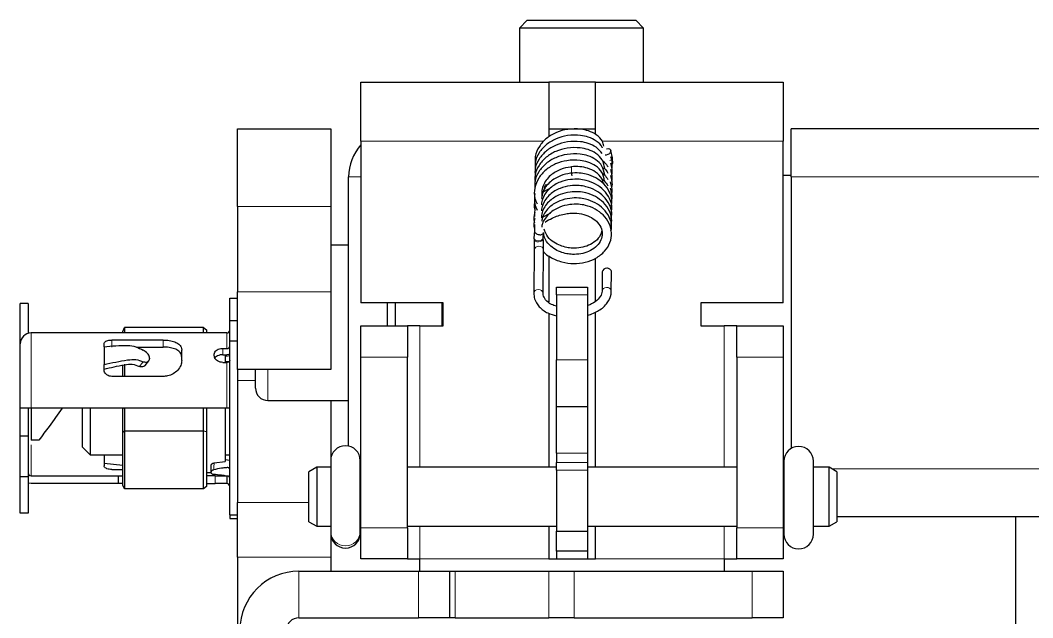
# Model space of a CAD drawing. Header units: millimetres. Extents: x -948 to 1310, y 554 to 2003.
# Drawn here: x -864.1 to -798.9, y 599.9 to 638.4 of the extents above; entities that cross this region are included whole.
import ezdxf

# ---------------------------------------------------------------- set-up
doc = ezdxf.new("R2010")
doc.units = ezdxf.units.MM

msp = doc.modelspace()

# ---------------------------------------------------------------- linework, layer by layer
at = {"color": 7, "linetype": 'Continuous', "lineweight": 25}
for p, q in [((-831.425, 638.376), (-831.925, 637.876)), ((-831.925, 637.876), (-831.925, 634.376)), ((-827.577, 637.876), (-831.925, 637.876)), ((-831.425, 638.376), (-827.62, 638.376)), ((-827.62, 638.376), (-824.425, 638.376)), ((-823.925, 637.876), (-827.577, 637.876)), ((-823.925, 637.876), (-824.425, 638.376)), ((-823.925, 634.376), (-823.925, 637.876)), ((-842.125, 630.576), (-842.125, 634.376)), ((-842.125, 634.376), (-830.025, 634.376)), ((-830.025, 634.376), (-830.025, 630.857)), ((-827.025, 634.376), (-830.025, 634.376)), ((-827.025, 634.376), (-814.925, 634.376)), ((-827.025, 631.034), (-827.025, 634.376)), ((-814.925, 634.376), (-814.925, 630.576)), ((-850.075, 631.376), (-844.075, 631.376)), ((-850.075, 626.376), (-850.075, 631.376)), ((-844.075, 631.376), (-844.075, 626.376)), ((-830.025, 631.376), (-827.025, 631.376)), ((-814.425, 628.276), (-814.425, 631.376)), ((14.575, 631.376), (-814.425, 631.376)), ((-842.125, 630.576), (-842.125, 620.176)), ((-814.925, 620.176), (-814.925, 630.576)), ((-825.93, 629.518), (-826.026, 629.987)), ((-825.926, 629.439), (-825.93, 629.518)), ((-842.925, 610.939), (-842.925, 628.276)), ((-814.425, 628.376), (-814.925, 628.376)), ((-814.425, 628.276), (-814.425, 610.777)), ((-830.467, 627.275), (-829.948, 627.556)), ((-850.075, 626.376), (-850.075, 620.876)), ((-844.075, 626.376), (-844.075, 620.876)), ((-830.928, 626.414), (-830.941, 625.733)), ((-830.424, 625.688), (-829.907, 625.973)), ((-830.942, 625.205), (-830.948, 624.802)), ((-830.944, 624.814), (-830.985, 624.339)), ((-830.985, 624.339), (-830.981, 624.26)), ((-830.386, 624.372), (-830.36, 624.679)), ((-830.382, 624.294), (-830.386, 624.372)), ((-842.925, 623.876), (-844.075, 623.876)), ((-830.963, 623.578), (-830.995, 620.789)), ((-830.395, 620.782), (-830.363, 623.572)), ((-830.025, 623.188), (-830.025, 620.201)), ((-827.025, 620.274), (-827.025, 623.036)), ((-826.585, 622.16), (-826.6, 620.92)), ((-826, 620.914), (-825.985, 622.153)), ((-829.525, 621.176), (-827.525, 621.176)), ((-829.525, 620.676), (-829.525, 621.176)), ((-827.525, 621.176), (-827.525, 620.676)), ((-826.599, 620.933), (-826.6, 620.92)), ((-850.575, 620.476), (-850.075, 620.476)), ((-850.575, 619.009), (-850.575, 620.476)), ((-850.075, 615.876), (-850.075, 620.876)), ((-844.075, 620.876), (-844.075, 615.876)), ((-829.525, 620.676), (-829.525, 616.491)), ((-827.525, 620.676), (-827.525, 616.491)), ((-863.575, 620.134), (-864.075, 620.134)), ((-864.075, 617.526), (-864.075, 620.134)), ((-863.575, 620.134), (-863.575, 618.197)), ((-836.825, 620.176), (-842.125, 620.176)), ((-840.425, 618.676), (-840.425, 620.176)), ((-839.925, 620.176), (-839.925, 618.676)), ((-836.925, 620.176), (-836.925, 618.676)), ((-836.825, 618.676), (-836.825, 620.176)), ((-814.925, 620.176), (-820.225, 620.176)), ((-820.225, 620.176), (-820.225, 618.676)), ((-850.575, 617.698), (-850.575, 619.009)), ((-850.075, 619.009), (-850.575, 619.009)), ((-830.025, 619.49), (-830.025, 609.576)), ((-827.025, 609.576), (-827.025, 619.574)), ((-857.475, 618.322), (-857.359, 618.569)), ((-857.475, 618.226), (-857.475, 618.322)), ((-857.359, 618.569), (-857.359, 618.226)), ((-852.275, 618.569), (-857.359, 618.569)), ((-852.275, 618.226), (-852.275, 618.569)), ((-852.275, 618.569), (-852.075, 618.427)), ((-852.075, 618.427), (-852.075, 618.226)), ((-842.125, 618.676), (-839.125, 618.676)), ((-842.125, 616.676), (-842.125, 618.676)), ((-839.125, 618.676), (-839.125, 616.676)), ((-838.325, 618.676), (-839.125, 618.676)), ((-838.325, 618.676), (-836.825, 618.676)), ((-820.225, 618.676), (-818.725, 618.676)), ((-817.925, 618.676), (-818.725, 618.676)), ((-817.925, 618.676), (-814.925, 618.676)), ((-817.925, 616.676), (-817.925, 618.676)), ((-814.925, 618.676), (-814.925, 616.676)), ((-857.775, 618.226), (-863.375, 618.226)), ((-854.875, 617.772), (-858.175, 617.772)), ((-850.775, 618.226), (-857.775, 618.226)), ((-850.575, 606.518), (-850.575, 617.698)), ((-850.075, 617.698), (-850.575, 617.698)), ((-864.075, 613.376), (-864.075, 617.526)), ((-858.675, 617.324), (-858.675, 617.537)), ((-858.675, 617.324), (-858.675, 616.193)), ((-856.594, 617.318), (-854.875, 617.318)), ((-853.675, 616.45), (-853.675, 617.128)), ((-851.025, 617.224), (-850.775, 617.224)), ((-856.024, 616.137), (-855.791, 616.431)), ((-855.747, 616.597), (-855.747, 616.569)), ((-851.575, 616.746), (-851.575, 616.864)), ((-851.025, 616.827), (-850.775, 616.827)), ((-850.875, 616.827), (-850.875, 616.329)), ((-850.575, 616.753), (-850.875, 616.709)), ((-850.616, 616.376), (-850.875, 616.376)), ((-842.125, 605.676), (-842.125, 616.676)), ((-839.125, 605.676), (-839.125, 616.676)), ((-829.525, 613.491), (-829.525, 616.491)), ((-827.525, 616.491), (-827.525, 613.491)), ((-817.925, 616.676), (-817.925, 605.676)), ((-814.925, 616.676), (-814.925, 605.676)), ((-858.675, 615.868), (-858.675, 616.193)), ((-857.475, 615.426), (-857.475, 616.155)), ((-857.359, 616.216), (-857.359, 615.426)), ((-856.065, 616.093), (-856.027, 616.14)), ((-851.025, 616.329), (-850.775, 616.329)), ((-844.075, 615.876), (-850.075, 615.876)), ((-850.075, 615.876), (-850.075, 615.164)), ((-848.925, 614.676), (-848.925, 615.876)), ((-854.875, 615.426), (-858.175, 615.426)), ((-850.075, 615.164), (-850.075, 607.306)), ((-848.125, 613.876), (-842.925, 613.876)), ((-844.075, 613.876), (-844.075, 610.072)), ((-863.375, 613.376), (-864.075, 613.376)), ((-864.075, 611.57), (-864.075, 613.376)), ((-863.575, 613.376), (-863.575, 611.57)), ((-861.375, 613.376), (-863.375, 613.376)), ((-850.775, 613.376), (-861.375, 613.376)), ((-860.075, 610.876), (-860.075, 613.376)), ((-859.575, 613.376), (-859.575, 610.376)), ((-857.446, 613.376), (-857.475, 613.347)), ((-857.475, 611.808), (-857.475, 613.347)), ((-857.359, 613.376), (-857.359, 611.907)), ((-852.275, 611.907), (-852.275, 613.376)), ((-852.075, 613.329), (-852.075, 611.849)), ((-850.875, 613.376), (-850.875, 609.953)), ((-850.575, 613.376), (-850.775, 613.376)), ((-829.525, 613.491), (-827.525, 613.491)), ((-829.525, 610.491), (-829.525, 613.491)), ((-827.525, 613.491), (-827.525, 610.491)), ((-857.359, 611.907), (-857.475, 611.808)), ((-857.475, 608.43), (-857.475, 611.808)), ((-857.359, 611.907), (-857.359, 608.183)), ((-852.275, 611.907), (-857.359, 611.907)), ((-852.275, 608.183), (-852.275, 611.907)), ((-852.075, 611.849), (-852.275, 611.907)), ((-852.075, 611.849), (-852.075, 608.326)), ((-863.575, 611.57), (-864.075, 611.57)), ((-864.075, 608.96), (-864.075, 611.57)), ((-863.575, 611.57), (-863.575, 608.96)), ((-862.875, 611.326), (-863.375, 611.326)), ((-860.075, 610.876), (-859.575, 610.376)), ((-829.525, 610.491), (-829.525, 609.875)), ((-827.525, 610.491), (-827.525, 609.875)), ((-859.575, 610.376), (-857.475, 610.376)), ((-858.675, 610.376), (-858.675, 609.835)), ((-858.675, 609.835), (-858.675, 609.671)), ((-858.675, 609.835), (-857.475, 609.716)), ((-851.589, 609.853), (-850.875, 609.953)), ((-850.875, 610.376), (-850.575, 610.376)), ((-850.575, 609.999), (-850.875, 610.043)), ((-844.077, 610.011), (-844.077, 605.419)), ((-842.177, 605.419), (-842.177, 610.011)), ((-829.525, 609.392), (-829.525, 609.875)), ((-827.525, 609.875), (-827.525, 609.392)), ((-814.886, 609.963), (-814.886, 605.263)), ((-812.986, 605.263), (-812.986, 609.963)), ((-858.175, 609.434), (-857.475, 609.434)), ((-852.075, 609.226), (-851.775, 609.226)), ((-851.775, 609.213), (-851.775, 609.289)), ((-844.975, 609.576), (-845.475, 609.287)), ((-845.475, 606.065), (-845.475, 609.287)), ((-844.077, 609.576), (-844.975, 609.576)), ((-844.975, 609.576), (-844.975, 605.776)), ((-842.125, 609.576), (-842.177, 609.576)), ((-829.525, 609.576), (-839.125, 609.576)), ((-829.525, 609.392), (-829.525, 605.45)), ((-817.925, 609.576), (-827.525, 609.576)), ((-827.525, 609.392), (-827.525, 605.45)), ((-814.886, 609.576), (-814.925, 609.576)), ((-811.975, 609.576), (-812.986, 609.576)), ((-811.475, 609.287), (-811.975, 609.576)), ((-811.975, 607.676), (-811.975, 609.576)), ((-811.475, 609.287), (-811.475, 607.676)), ((-864.075, 606.618), (-864.075, 608.96)), ((-863.575, 608.96), (-864.075, 608.96)), ((-863.575, 608.96), (-863.575, 606.618)), ((-863.375, 609.026), (-857.775, 609.026)), ((-857.775, 608.526), (-863.375, 608.526)), ((-857.775, 609.026), (-857.775, 608.526)), ((-857.775, 609.026), (-857.475, 609.026)), ((-857.475, 608.526), (-857.775, 608.526)), ((-851.525, 609.026), (-852.075, 609.026)), ((-852.075, 608.526), (-851.525, 608.526)), ((-851.525, 609.026), (-850.775, 609.026)), ((-850.775, 608.526), (-851.525, 608.526)), ((-850.775, 609.026), (-850.775, 608.526)), ((-857.359, 608.183), (-857.475, 608.43)), ((-852.275, 608.183), (-857.359, 608.183)), ((-852.075, 608.326), (-852.275, 608.183)), ((-850.075, 603.77), (-850.075, 607.306)), ((-811.975, 605.776), (-811.975, 607.676)), ((-811.475, 607.676), (-811.475, 606.065)), ((-863.575, 606.618), (-864.075, 606.618)), ((-850.575, 606.518), (-850.075, 606.518)), ((-850.575, 606.518), (-850.575, 606.276)), ((-850.575, 606.276), (-850.075, 606.276)), ((-845.475, 606.065), (-844.975, 605.776)), ((-811.975, 605.776), (-811.475, 606.065)), ((11.725, 606.376), (-811.475, 606.376)), ((-799.975, 606.376), (-799.975, 592.976)), ((-844.975, 605.776), (-844.077, 605.776)), ((-844.077, 605.419), (-844.077, 605.311)), ((-844.075, 605.25), (-844.075, 603.77)), ((-842.177, 605.776), (-842.125, 605.776)), ((-842.177, 605.311), (-842.177, 605.419)), ((-842.125, 603.676), (-842.125, 605.676)), ((-839.125, 605.776), (-829.525, 605.776)), ((-839.125, 605.676), (-839.125, 603.676)), ((-830.025, 605.776), (-830.025, 603.676)), ((-829.525, 605.45), (-827.525, 605.45)), ((-829.525, 604.176), (-829.525, 605.45)), ((-827.525, 605.776), (-817.925, 605.776)), ((-827.525, 605.45), (-827.525, 604.176)), ((-827.025, 603.676), (-827.025, 605.776)), ((-817.925, 603.676), (-817.925, 605.676)), ((-814.925, 605.776), (-814.886, 605.776)), ((-814.925, 605.676), (-814.925, 603.676)), ((-812.986, 605.776), (-811.975, 605.776)), ((-827.525, 604.176), (-829.525, 604.176)), ((-829.525, 604.176), (-829.525, 603.676)), ((-827.525, 604.176), (-827.525, 603.676)), ((-850.075, 603.77), (-850.075, 599.153)), ((-844.075, 603.77), (-844.075, 602.876)), ((-839.125, 603.676), (-842.125, 603.676)), ((-839.125, 603.676), (-838.325, 603.676)), ((-838.325, 602.876), (-838.325, 603.676)), ((-830.025, 603.676), (-829.525, 603.676)), ((-829.525, 603.676), (-827.525, 603.676)), ((-827.525, 603.676), (-827.025, 603.676)), ((-818.725, 603.676), (-818.725, 602.876)), ((-818.725, 603.676), (-817.925, 603.676)), ((-814.925, 603.676), (-817.925, 603.676)), ((-846.125, 602.876), (-838.425, 602.876)), ((-838.425, 602.876), (-836.425, 602.876)), ((-836.425, 602.876), (-836.425, 599.876)), ((-836.425, 602.876), (-836.063, 602.876)), ((-836.063, 602.876), (-830.022, 602.876)), ((-830.022, 602.876), (-828.383, 602.876)), ((-828.383, 602.876), (-816.925, 602.876)), ((-816.925, 602.876), (-814.925, 602.876)), ((-814.925, 602.876), (-814.925, 599.876)), ((-846.125, 599.876), (-838.425, 599.876)), ((-836.425, 599.876), (-838.425, 599.876)), ((-836.063, 599.876), (-836.425, 599.876)), ((-836.063, 599.876), (-830.022, 599.876)), ((-828.383, 599.876), (-830.022, 599.876)), ((-828.383, 599.876), (-816.925, 599.876)), ((-814.925, 599.876), (-816.925, 599.876))]:
    msp.add_line(p, q, dxfattribs=at)
at = {"color": 8, "linetype": 'Continuous', "lineweight": 18}
for p, q in [((-830.338, 630.576), (-842.125, 630.576)), ((-814.925, 630.576), (-826.575, 630.576)), ((-842.125, 628.276), (-842.925, 628.276)), ((14.575, 628.276), (-814.425, 628.276)), ((-844.075, 626.376), (-850.075, 626.376)), ((-850.075, 620.876), (-844.075, 620.876)), ((-827.525, 620.676), (-829.525, 620.676)), ((-838.325, 609.576), (-838.325, 618.676)), ((-818.725, 618.676), (-818.725, 609.576)), ((-863.375, 618.226), (-863.375, 613.376)), ((-858.175, 617.772), (-858.175, 617.318)), ((-854.875, 617.318), (-854.875, 617.772)), ((-850.775, 617.224), (-850.775, 618.226)), ((-851.025, 617.224), (-851.025, 616.827)), ((-839.125, 616.676), (-842.125, 616.676)), ((-829.525, 616.491), (-827.525, 616.491)), ((-814.925, 616.676), (-817.925, 616.676)), ((-850.775, 613.376), (-850.775, 616.329)), ((-848.125, 615.876), (-848.125, 613.876)), ((-848.925, 615.164), (-850.075, 615.164)), ((-863.375, 611.017), (-863.375, 609.026)), ((-827.525, 610.491), (-829.525, 610.491)), ((-829.525, 609.875), (-827.525, 609.875)), ((-827.525, 609.392), (-829.525, 609.392)), ((12.052, 609.476), (-811.801, 609.476)), ((-851.525, 608.526), (-851.525, 609.026)), ((-850.075, 607.306), (-845.475, 607.306)), ((-842.125, 605.676), (-839.125, 605.676)), ((-838.325, 603.676), (-838.325, 605.776)), ((-818.725, 605.776), (-818.725, 603.676)), ((-817.925, 605.676), (-814.925, 605.676)), ((-844.075, 603.77), (-850.075, 603.77)), ((-830.025, 603.676), (-838.325, 603.676)), ((-818.725, 603.676), (-827.025, 603.676)), ((-846.125, 599.876), (-846.125, 602.876)), ((-838.425, 599.876), (-838.425, 602.876)), ((-836.063, 602.876), (-836.063, 599.876)), ((-830.022, 599.876), (-830.022, 602.876)), ((-828.383, 602.876), (-828.383, 599.876)), ((-816.925, 599.876), (-816.925, 602.876))]:
    msp.add_line(p, q, dxfattribs=at)
at = {"color": 7, "linetype": 'Continuous', "lineweight": 25, "flags": 128}
for points in [[(-826.399, 629.694), (-826.311, 629.701), (-826.2, 629.739), (-826.106, 629.799), (-826.043, 629.873), (-826.02, 629.949), (-826.041, 630.015), (-826.103, 630.062), (-826.196, 630.083), (-826.307, 630.073), (-826.307, 630.073)], [(-850.575, 616.85), (-850.638, 616.838), (-850.775, 616.827)], [(-850.575, 616.45), (-850.578, 616.427), (-850.59, 616.404), (-850.608, 616.383), (-850.633, 616.364), (-850.663, 616.349), (-850.698, 616.338), (-850.736, 616.331), (-850.775, 616.329)], [(-863.375, 608.526), (-863.511, 608.539), (-863.575, 608.555)]]:
    msp.add_lwpolyline(points, dxfattribs=at)
at = {"color": 8, "linetype": 'Continuous', "lineweight": 18, "flags": 128}
for points in [[(-830.985, 624.339), (-830.963, 624.276), (-830.899, 624.218), (-830.802, 624.18), (-830.688, 624.169)], [(-830.981, 624.26), (-830.959, 624.198), (-830.895, 624.139), (-830.798, 624.102), (-830.684, 624.091)], [(-830.688, 624.169), (-830.573, 624.187), (-830.475, 624.23), (-830.41, 624.293), (-830.386, 624.364), (-830.386, 624.371)], [(-830.684, 624.091), (-830.569, 624.109), (-830.471, 624.152), (-830.405, 624.214), (-830.382, 624.286), (-830.382, 624.294)], [(-830.676, 623.81), (-830.561, 623.796), (-830.46, 623.748), (-830.391, 623.673), (-830.363, 623.584), (-830.363, 623.572)], [(-830.709, 621.021), (-830.593, 621.006), (-830.493, 620.958), (-830.424, 620.884), (-830.396, 620.795), (-830.395, 620.785)]]:
    msp.add_lwpolyline(points, dxfattribs=at)
at = {"color": 7, "linetype": 'Continuous', "lineweight": 25}
for centre, radius, start, end in [((-839.825, 628.276), 3.1, 137.89655, 180), ((-827.517, 628.535), 1.046, 179.97298, 189.73536), ((-826.319, 622.124), 0.269, 85.56913, 172.30264), ((-826.257, 622.122), 0.273, 6.61508, 98.74019), ((-850.775, 618.426), 0.2, 270, 360), ((-863.375, 617.526), 0.7, 90, 180), ((-850.756, 617.406), 0.183, 264.18756, 352.66613), ((-848.125, 614.676), 0.8, 180, 270), ((-843.127, 610.011), 0.95, 0, 180), ((-813.936, 609.963), 0.95, 0, 180), ((-850.674, 610.295), 0.0996, 3.92792, 54.46683), ((-863.375, 609.226), 0.2, 180, 270), ((-850.775, 608.326), 0.2, 0, 90), ((-843.127, 605.311), 0.95, 180, 0), ((-813.936, 605.263), 0.95, 180, 0), ((-846.125, 599.076), 3.8, 90, 180), ((-846.125, 599.076), 0.8, 90, 180)]:
    msp.add_arc(centre, radius, start, end, dxfattribs=at)
at = {"color": 8, "linetype": 'Continuous', "lineweight": 18}
for centre, radius, start, end in [((-826.124, 629.532), 0.194, 281.16678, 355.78028), ((-826.073, 629.437), 0.147, 305.37952, 0.99151), ((-822.775, 628.841), 5.797, 179.23853, 183.01816), ((-830.697, 623.543), 0.269, 85.56913, 172.30264), ((-830.729, 620.753), 0.269, 85.57069, 172.28471), ((-826.333, 620.881), 0.272, 85.84851, 169.10635), ((-826.271, 620.882), 0.273, 6.62516, 98.73922), ((-843.148, 605.442), 0.929, 181.38421, 271.32035), ((-843.105, 605.442), 0.929, 268.67965, 358.61579)]:
    msp.add_arc(centre, radius, start, end, dxfattribs=at)
at = {"color": 7, "linetype": 'Continuous', "lineweight": 25}
for points, knots in [([(-826.478, 630.258), (-826.503, 630.368), (-826.568, 630.662), (-826.931, 631.003), (-827.43, 631.253), (-828.061, 631.391), (-828.792, 631.382), (-829.556, 631.169), (-830.199, 630.788), (-830.673, 630.253), (-830.928, 629.697), (-830.907, 629.337), (-830.899, 629.205)], [0, 0, 0, 0, 0.0633331, 0.1685101, 0.2626882, 0.3420025, 0.4673596, 0.5810899, 0.6946087, 0.8101793, 0.930447, 1, 1, 1, 1]), ([(-826.576, 630.155), (-826.578, 630.163), (-826.633, 630.348), (-826.949, 630.598), (-827.437, 630.853), (-828.071, 630.989), (-828.802, 630.978), (-829.565, 630.764), (-830.208, 630.382), (-830.679, 629.846), (-830.927, 629.316), (-830.909, 628.982), (-830.903, 628.876)], [0, 0, 0, 0, 0.004993, 0.1184, 0.219918, 0.305422, 0.440621, 0.56324, 0.685592, 0.810243, 0.939925, 1, 1, 1, 1]), ([(-826.424, 628.823), (-826.463, 629.016), (-826.541, 629.394), (-826.952, 629.803), (-827.458, 630.048), (-828.09, 630.184), (-828.821, 630.171), (-829.583, 629.954), (-830.224, 629.57), (-830.694, 629.033), (-830.945, 628.478), (-830.921, 628.12), (-830.912, 627.991)], [0, 0, 0, 0, 0.105289, 0.205903, 0.295917, 0.37175, 0.491758, 0.600525, 0.708989, 0.819647, 0.934706, 1, 1, 1, 1]), ([(-826.594, 629.782), (-826.711, 629.93), (-826.934, 630.21), (-827.451, 630.449), (-828.079, 630.587), (-828.812, 630.574), (-829.574, 630.359), (-830.216, 629.976), (-830.687, 629.44), (-830.939, 628.885), (-830.916, 628.526), (-830.908, 628.395)], [0, 0, 0, 0, 0.111414, 0.212113, 0.296936, 0.431116, 0.552769, 0.67412, 0.797839, 0.926514, 1, 1, 1, 1]), ([(-826.428, 628.42), (-826.469, 628.614), (-826.548, 628.993), (-826.961, 629.402), (-827.467, 629.647), (-828.099, 629.782), (-828.831, 629.767), (-829.592, 629.549), (-830.232, 629.165), (-830.701, 628.627), (-830.95, 628.072), (-830.926, 627.715), (-830.917, 627.586)], [0, 0, 0, 0, 0.105884, 0.20648, 0.296453, 0.37226, 0.492276, 0.601015, 0.709415, 0.82009, 0.935131, 1, 1, 1, 1]), ([(-825.95, 628.876), (-825.941, 628.979), (-825.921, 629.212), (-825.989, 629.443), (-826.026, 629.571)], [0, 0, 0, 0, 0.443375, 1, 1, 1, 1]), ([(-825.914, 629.298), (-825.914, 629.298), (-825.914, 629.298), (-825.917, 629.318), (-825.921, 629.363), (-825.924, 629.414), (-825.926, 629.439)], [0, 0, 0, 0, 0.09133, 0.306343, 0.65458, 1, 1, 1, 1]), ([(-826.433, 628.017), (-826.474, 628.212), (-826.554, 628.592), (-826.969, 629.002), (-827.477, 629.246), (-828.109, 629.379), (-828.841, 629.364), (-829.602, 629.144), (-830.238, 628.759), (-830.718, 628.219), (-830.962, 627.575), (-830.984, 626.984), (-830.831, 626.659), (-830.777, 626.544)], [0, 0, 0, 0, 0.095875, 0.186437, 0.267412, 0.335647, 0.443719, 0.541603, 0.639152, 0.738819, 0.842388, 0.944313, 1, 1, 1, 1]), ([(-828.571, 628.92), (-828.588, 628.919), (-828.825, 628.902), (-829.311, 628.772), (-829.857, 628.46), (-830.219, 628.068), (-830.417, 627.702), (-830.5, 627.314), (-830.482, 627.089), (-830.473, 626.976)], [0, 0, 0, 0, 0.015165, 0.21726, 0.450342, 0.58255, 0.720623, 0.859229, 1, 1, 1, 1]), ([(-826.511, 627.841), (-826.538, 627.957), (-826.61, 628.256), (-826.981, 628.601), (-827.485, 628.841), (-828.024, 628.966), (-828.386, 628.946), (-828.568, 628.935)], [0, 0, 0, 0, 0.157097, 0.403865, 0.624444, 0.81035, 1, 1, 1, 1]), ([(-826.576, 629.342), (-826.527, 629.302), (-826.374, 629.177), (-826.278, 629.026), (-826.212, 628.923)], [0, 0, 0, 0, 0.318089, 1, 1, 1, 1]), ([(-826.506, 628.876), (-826.484, 628.858), (-826.359, 628.752), (-826.281, 628.625), (-826.217, 628.52)], [0, 0, 0, 0, 0.174816, 1, 1, 1, 1]), ([(-825.961, 628.011), (-825.95, 628.136), (-825.927, 628.389), (-825.999, 628.639), (-826.036, 628.765)], [0, 0, 0, 0, 0.497485, 1, 1, 1, 1]), ([(-825.957, 628.414), (-825.945, 628.538), (-825.922, 628.791), (-825.994, 629.041), (-826.031, 629.168)], [0, 0, 0, 0, 0.492215, 1, 1, 1, 1]), ([(-825.944, 629.087), (-825.938, 629.096), (-825.925, 629.119), (-825.913, 629.156), (-825.906, 629.189), (-825.902, 629.22), (-825.9, 629.249), (-825.9, 629.279), (-825.899, 629.294)], [0, 0, 0, 0, 0.097418, 0.258661, 0.384306, 0.517978, 0.767153, 1, 1, 1, 1]), ([(-826.009, 626.019), (-825.991, 626.099), (-825.926, 626.389), (-826.08, 626.892), (-826.449, 627.43), (-826.989, 627.832), (-827.55, 628.055), (-828.104, 628.144), (-828.671, 628.127), (-829.331, 627.968), (-829.874, 627.649), (-830.237, 627.256), (-830.427, 626.892), (-830.499, 626.618), (-830.494, 626.496), (-830.493, 626.487)], [0, 0, 0, 0, 0.042773, 0.154687, 0.264374, 0.363222, 0.46079, 0.525858, 0.60643, 0.699498, 0.806987, 0.867935, 0.931565, 0.995417, 1, 1, 1, 1]), ([(-826.005, 626.421), (-825.987, 626.5), (-825.921, 626.789), (-826.074, 627.291), (-826.441, 627.83), (-826.981, 628.233), (-827.54, 628.457), (-828.095, 628.547), (-828.662, 628.531), (-829.321, 628.372), (-829.865, 628.055), (-830.229, 627.662), (-830.42, 627.298), (-830.492, 627.022), (-830.487, 626.899), (-830.487, 626.889)], [0, 0, 0, 0, 0.042308, 0.15415, 0.2638, 0.362621, 0.46011, 0.525142, 0.605685, 0.698744, 0.806146, 0.867056, 0.930656, 0.994491, 1, 1, 1, 1]), ([(-826.647, 628.591), (-826.577, 628.536), (-826.4, 628.394), (-826.289, 628.222), (-826.222, 628.117)], [0, 0, 0, 0, 0.391046, 1, 1, 1, 1]), ([(-826.612, 628.155), (-826.557, 628.111), (-826.394, 627.98), (-826.293, 627.82), (-826.226, 627.714)], [0, 0, 0, 0, 0.334031, 1, 1, 1, 1]), ([(-825.965, 627.608), (-825.965, 627.608), (-825.917, 627.728), (-825.947, 627.99), (-826.009, 628.239), (-826.04, 628.362)], [0, 0, 0, 0, 0.0001717, 0.5026666, 1, 1, 1, 1]), ([(-826.014, 625.617), (-825.996, 625.698), (-825.931, 625.989), (-826.086, 626.492), (-826.456, 627.031), (-826.998, 627.431), (-827.559, 627.653), (-828.114, 627.742), (-828.681, 627.724), (-829.34, 627.563), (-829.883, 627.244), (-830.245, 626.85), (-830.434, 626.486), (-830.506, 626.213), (-830.5, 626.093), (-830.5, 626.086)], [0, 0, 0, 0, 0.043237, 0.1552257, 0.2649495, 0.3638258, 0.4614723, 0.5265782, 0.6071782, 0.7002566, 0.8078339, 0.8688208, 0.9324793, 0.9963487, 1, 1, 1, 1]), ([(-830.326, 627.351), (-830.326, 627.438), (-830.326, 627.592), (-830.24, 627.728), (-830.202, 627.788)], [0, 0, 0, 0, 0.563743, 1, 1, 1, 1]), ([(-825.988, 626.771), (-825.983, 626.784), (-825.929, 626.917), (-825.956, 627.189), (-826.019, 627.435), (-826.05, 627.556)], [0, 0, 0, 0, 0.051584, 0.533192, 1, 1, 1, 1]), ([(-825.97, 627.207), (-825.969, 627.208), (-825.922, 627.329), (-825.952, 627.59), (-826.014, 627.837), (-826.045, 627.959)], [0, 0, 0, 0, 0.002516, 0.506423, 1, 1, 1, 1]), ([(-830.924, 626.817), (-830.97, 626.586), (-831.016, 626.353), (-830.935, 626.133), (-830.934, 626.13)], [0, 0, 0, 0, 0.985359, 1, 1, 1, 1]), ([(-830.919, 627.22), (-830.949, 626.992), (-830.999, 626.622), (-830.844, 626.274), (-830.784, 626.139)], [0, 0, 0, 0, 0.612736, 1, 1, 1, 1]), ([(-826.018, 625.216), (-826, 625.298), (-825.936, 625.589), (-826.093, 626.093), (-826.464, 626.631), (-827.007, 627.031), (-827.569, 627.252), (-828.124, 627.339), (-828.691, 627.32), (-829.35, 627.159), (-829.892, 626.839), (-830.253, 626.444), (-830.442, 626.079), (-830.514, 625.794), (-830.505, 625.662), (-830.504, 625.643)], [0, 0, 0, 0, 0.0433643, 0.1545619, 0.2634749, 0.3616169, 0.4585878, 0.5232278, 0.6032337, 0.6956034, 0.8024385, 0.8629931, 0.9261889, 0.9895827, 1, 1, 1, 1]), ([(-826.023, 624.814), (-826.005, 624.897), (-825.941, 625.189), (-826.099, 625.694), (-826.472, 626.231), (-827.016, 626.63), (-827.578, 626.85), (-828.134, 626.937), (-828.701, 626.917), (-829.359, 626.755), (-829.903, 626.433), (-830.257, 626.039), (-830.439, 625.714), (-830.472, 625.509), (-830.484, 625.429)], [0, 0, 0, 0, 0.0452904, 0.1602802, 0.2728707, 0.3743237, 0.4746163, 0.5414546, 0.6241635, 0.7196306, 0.8301284, 0.8927465, 0.9580841, 1, 1, 1, 1]), ([(-830.364, 623.457), (-830.36, 623.45), (-830.254, 623.317), (-829.867, 623.063), (-829.224, 622.771), (-828.425, 622.666), (-827.664, 622.751), (-826.963, 623.025), (-826.4, 623.468), (-826.048, 624.041), (-825.944, 624.673), (-826.096, 625.294), (-826.482, 625.831), (-827.024, 626.229), (-827.588, 626.449), (-828.144, 626.534), (-828.711, 626.514), (-829.368, 626.35), (-829.912, 626.028), (-830.265, 625.633), (-830.444, 625.314), (-830.476, 625.114), (-830.487, 625.04)], [0, 0, 0, 0, 0.0020524, 0.0448015, 0.1116573, 0.1718526, 0.2316348, 0.2922529, 0.3553554, 0.417763, 0.478389, 0.5414272, 0.6031299, 0.6587277, 0.7137169, 0.7503547, 0.7956823, 0.8479892, 0.9085758, 0.9429025, 0.9787137, 1, 1, 1, 1]), ([(-830.938, 625.608), (-830.984, 625.373), (-831.032, 625.137), (-830.947, 624.915), (-830.947, 624.913)], [0, 0, 0, 0, 0.991326, 1, 1, 1, 1]), ([(-830.933, 626.011), (-830.979, 625.778), (-831.027, 625.542), (-830.943, 625.321), (-830.942, 625.319)], [0, 0, 0, 0, 0.989365, 1, 1, 1, 1]), ([(-830.261, 625.375), (-830.113, 625.463), (-829.742, 625.683), (-829.203, 625.869), (-828.687, 625.942), (-828.263, 625.96), (-827.768, 625.89), (-827.249, 625.672), (-826.85, 625.346), (-826.612, 624.948), (-826.559, 624.523), (-826.687, 624.106), (-826.99, 623.737), (-827.434, 623.463), (-827.956, 623.306), (-828.446, 623.275), (-828.894, 623.327), (-829.309, 623.445), (-829.741, 623.667), (-830.12, 624.02), (-830.353, 624.392), (-830.346, 624.632), (-830.344, 624.695)], [0, 0, 0, 0, 0.055596, 0.140078, 0.172952, 0.200821, 0.255696, 0.31011, 0.365013, 0.421726, 0.477431, 0.531435, 0.587776, 0.643286, 0.693678, 0.74371, 0.77672, 0.816999, 0.86302, 0.916065, 0.978165, 1, 1, 1, 1]), ([(-826.624, 624.795), (-826.646, 624.702), (-826.701, 624.467), (-826.992, 624.138), (-827.432, 623.864), (-827.956, 623.708), (-828.445, 623.678), (-828.894, 623.731), (-829.308, 623.85), (-829.735, 624.072), (-830.135, 624.424), (-830.265, 624.742), (-830.336, 624.914)], [0, 0, 0, 0, 0.0768252, 0.1932734, 0.3079647, 0.4120796, 0.5155035, 0.5837224, 0.6669455, 0.7620095, 0.8716659, 1, 1, 1, 1]), ([(-830.981, 624.26), (-830.978, 624.208), (-830.973, 624.105), (-830.967, 623.918), (-830.963, 623.747), (-830.963, 623.635), (-830.963, 623.59), (-830.963, 623.578)], [0, 0, 0, 0, 0.2416601, 0.4752713, 0.711669, 0.9286801, 1, 1, 1, 1]), ([(-830.939, 624.813), (-830.943, 624.805), (-830.955, 624.775), (-830.931, 624.714), (-830.868, 624.644), (-830.77, 624.586), (-830.693, 624.569), (-830.654, 624.561)], [0, 0, 0, 0, 0.077645, 0.308234, 0.538823, 0.769411, 1, 1, 1, 1]), ([(-830.654, 624.561), (-830.615, 624.558), (-830.538, 624.552), (-830.44, 624.581), (-830.374, 624.629), (-830.365, 624.671), (-830.361, 624.69)], [0, 0, 0, 0, 0.262864, 0.525728, 0.788592, 1, 1, 1, 1]), ([(-830.363, 623.572), (-830.363, 623.619), (-830.363, 623.716), (-830.367, 623.913), (-830.373, 624.12), (-830.379, 624.236), (-830.382, 624.294)], [0, 0, 0, 0, 0.243086, 0.500781, 0.748307, 1, 1, 1, 1]), ([(-826.6, 620.92), (-826.605, 620.862), (-826.622, 620.697), (-826.816, 620.403), (-827.152, 620.126), (-827.437, 620.032), (-827.525, 620.003)], [0, 0, 0, 0, 0.186073, 0.531266, 0.856526, 1, 1, 1, 1]), ([(-827.525, 619.355), (-827.276, 619.448), (-826.757, 619.642), (-826.237, 620.13), (-826.02, 620.589), (-826.004, 620.848), (-826, 620.914)], [0, 0, 0, 0, 0.296749, 0.621112, 0.904633, 1, 1, 1, 1]), ([(-830.995, 620.789), (-830.986, 620.669), (-830.96, 620.355), (-830.665, 619.894), (-830.168, 619.504), (-829.721, 619.377), (-829.525, 619.321)], [0, 0, 0, 0, 0.178356, 0.465165, 0.765567, 1, 1, 1, 1]), ([(-829.525, 619.947), (-829.64, 619.983), (-829.953, 620.083), (-830.265, 620.366), (-830.388, 620.611), (-830.394, 620.749), (-830.395, 620.782)], [0, 0, 0, 0, 0.20072, 0.544447, 0.889913, 1, 1, 1, 1]), ([(-858.675, 617.537), (-858.669, 617.565), (-858.658, 617.622), (-858.572, 617.692), (-858.446, 617.742), (-858.305, 617.768), (-858.212, 617.771), (-858.175, 617.772)], [0, 0, 0, 0, 0.2143729, 0.4287785, 0.6425919, 0.8566662, 1, 1, 1, 1]), ([(-854.875, 617.772), (-854.74, 617.766), (-854.47, 617.755), (-854.111, 617.664), (-853.841, 617.515), (-853.696, 617.328), (-853.681, 617.187), (-853.675, 617.128)], [0, 0, 0, 0, 0.213238, 0.42649, 0.63916, 0.849598, 1, 1, 1, 1]), ([(-858.675, 617.324), (-858.176, 617.387), (-857.505, 617.472), (-856.61, 617.367), (-856.305, 617.195), (-856.151, 617.108)], [0, 0, 0, 0, 0.587693, 0.790818, 1, 1, 1, 1]), ([(-855.747, 616.597), (-855.752, 616.639), (-855.762, 616.722), (-855.837, 616.858), (-855.948, 616.981), (-856.06, 617.064), (-856.13, 617.097), (-856.151, 617.108)], [0, 0, 0, 0, 0.225883, 0.451767, 0.67765, 0.903524, 1, 1, 1, 1]), ([(-853.675, 616.658), (-853.687, 616.744), (-853.711, 616.915), (-853.909, 617.11), (-854.205, 617.242), (-854.544, 617.308), (-854.776, 617.315), (-854.875, 617.318)], [0, 0, 0, 0, 0.2123763, 0.4249789, 0.6334795, 0.8436094, 1, 1, 1, 1]), ([(-851.575, 616.864), (-851.569, 616.907), (-851.557, 616.991), (-851.462, 617.099), (-851.324, 617.177), (-851.169, 617.218), (-851.066, 617.222), (-851.025, 617.224)], [0, 0, 0, 0, 0.214305, 0.42865, 0.642279, 0.856223, 1, 1, 1, 1]), ([(-858.675, 616.193), (-858.176, 616.301), (-857.505, 616.446), (-856.61, 616.558), (-856.305, 616.436), (-856.151, 616.374)], [0, 0, 0, 0, 0.5876932, 0.7908183, 1, 1, 1, 1]), ([(-856.151, 616.374), (-856.102, 616.362), (-856.005, 616.338), (-855.88, 616.358), (-855.79, 616.418), (-855.751, 616.497), (-855.748, 616.552), (-855.747, 616.569)], [0, 0, 0, 0, 0.225867, 0.451734, 0.677598, 0.903479, 1, 1, 1, 1]), ([(-853.675, 616.45), (-853.687, 616.343), (-853.712, 616.131), (-853.912, 615.824), (-854.209, 615.584), (-854.548, 615.447), (-854.778, 615.432), (-854.875, 615.426)], [0, 0, 0, 0, 0.2128333, 0.4258501, 0.6355415, 0.8465873, 1, 1, 1, 1]), ([(-851.025, 616.329), (-851.086, 616.333), (-851.21, 616.343), (-851.375, 616.418), (-851.499, 616.525), (-851.565, 616.642), (-851.572, 616.716), (-851.575, 616.746)], [0, 0, 0, 0, 0.214393, 0.428789, 0.643061, 0.856854, 1, 1, 1, 1]), ([(-851.025, 616.827), (-851.087, 616.823), (-851.21, 616.816), (-851.373, 616.757), (-851.486, 616.683), (-851.518, 616.622), (-851.53, 616.6)], [0, 0, 0, 0, 0.28124, 0.562484, 0.843527, 1, 1, 1, 1]), ([(-858.675, 615.902), (-858.245, 616), (-857.654, 616.134), (-856.84, 616.248), (-856.548, 616.128), (-856.401, 616.067)], [0, 0, 0, 0, 0.56666, 0.780905, 1, 1, 1, 1]), ([(-858.175, 615.426), (-858.231, 615.431), (-858.343, 615.441), (-858.493, 615.519), (-858.606, 615.632), (-858.666, 615.756), (-858.672, 615.836), (-858.675, 615.868)], [0, 0, 0, 0, 0.214445, 0.428893, 0.643239, 0.857188, 1, 1, 1, 1]), ([(-856.065, 616.093), (-856.071, 616.088), (-856.107, 616.062), (-856.191, 616.035), (-856.306, 616.04), (-856.378, 616.061), (-856.401, 616.067)], [0, 0, 0, 0, 0.088696, 0.457739, 0.826694, 1, 1, 1, 1]), ([(-863.375, 613.376), (-863.375, 612.981), (-863.375, 612.277), (-863.375, 611.617), (-863.375, 611.326)], [0, 0, 0, 0, 0.559866, 1, 1, 1, 1]), ([(-861.375, 613.376), (-861.655, 612.982), (-862.155, 612.277), (-862.655, 611.617), (-862.875, 611.326)], [0, 0, 0, 0, 0.559911, 1, 1, 1, 1]), ([(-851.775, 609.72), (-851.772, 609.733), (-851.767, 609.76), (-851.733, 609.795), (-851.706, 609.815), (-851.698, 609.821)], [0, 0, 0, 0, 0.404591, 0.809176, 1, 1, 1, 1]), ([(-851.698, 609.821), (-851.685, 609.827), (-851.653, 609.841), (-851.612, 609.849), (-851.589, 609.853)], [0, 0, 0, 0, 0.40435, 1, 1, 1, 1]), ([(-858.175, 609.434), (-858.231, 609.436), (-858.343, 609.441), (-858.493, 609.478), (-858.606, 609.535), (-858.666, 609.603), (-858.672, 609.652), (-858.675, 609.671)], [0, 0, 0, 0, 0.214385, 0.428772, 0.643033, 0.856802, 1, 1, 1, 1]), ([(-851.775, 609.289), (-851.775, 609.316), (-851.775, 609.387), (-851.775, 609.5), (-851.775, 609.617), (-851.775, 609.69), (-851.775, 609.72)], [0, 0, 0, 0, 0.190015, 0.497902, 0.793065, 1, 1, 1, 1]), ([(-851.617, 609.407), (-851.641, 609.4), (-851.689, 609.385), (-851.743, 609.351), (-851.771, 609.317), (-851.774, 609.296), (-851.775, 609.289)], [0, 0, 0, 0, 0.266331, 0.548449, 0.829136, 1, 1, 1, 1]), ([(-851.775, 609.213), (-851.772, 609.201), (-851.767, 609.176), (-851.726, 609.144), (-851.673, 609.124), (-851.632, 609.118), (-851.617, 609.116)], [0, 0, 0, 0, 0.2663111, 0.549123, 0.8297768, 1, 1, 1, 1]), ([(-850.575, 609.398), (-850.576, 609.417), (-850.578, 609.452), (-850.595, 609.5), (-850.633, 609.546), (-850.709, 609.548), (-850.87, 609.544), (-851.182, 609.511), (-851.452, 609.447), (-851.617, 609.407)], [0, 0, 0, 0, 0.052051, 0.100621, 0.143629, 0.208426, 0.277664, 0.558659, 1, 1, 1, 1]), ([(-850.882, 609.026), (-850.961, 609.036), (-851.211, 609.067), (-851.452, 609.096), (-851.617, 609.116)], [0, 0, 0, 0, 0.313457, 1, 1, 1, 1]), ([(-850.575, 608.839), (-850.576, 608.857), (-850.578, 608.893), (-850.595, 608.943), (-850.631, 608.992), (-850.702, 609.004), (-850.75, 609.009), (-850.775, 609.012)], [0, 0, 0, 0, 0.195302, 0.377541, 0.538909, 0.761383, 1, 1, 1, 1])]:
    msp.add_open_spline(points, degree=3, knots=knots, dxfattribs=at)
at = {"color": 8, "linetype": 'Continuous', "lineweight": 18}
for points, knots in [([(-856.401, 616.067), (-856.38, 616.092), (-856.339, 616.143), (-856.271, 616.226), (-856.208, 616.303), (-856.166, 616.355), (-856.151, 616.374)], [0, 0, 0, 0, 0.246022, 0.497638, 0.810556, 1, 1, 1, 1]), ([(-851.589, 609.853), (-851.59, 609.819), (-851.594, 609.742), (-851.601, 609.621), (-851.608, 609.507), (-851.614, 609.435), (-851.617, 609.407), (-851.617, 609.407)], [0, 0, 0, 0, 0.23003, 0.514952, 0.811013, 0.999883, 1, 1, 1, 1])]:
    msp.add_open_spline(points, degree=3, knots=knots, dxfattribs=at)

doc.saveas('drawing.dxf')
